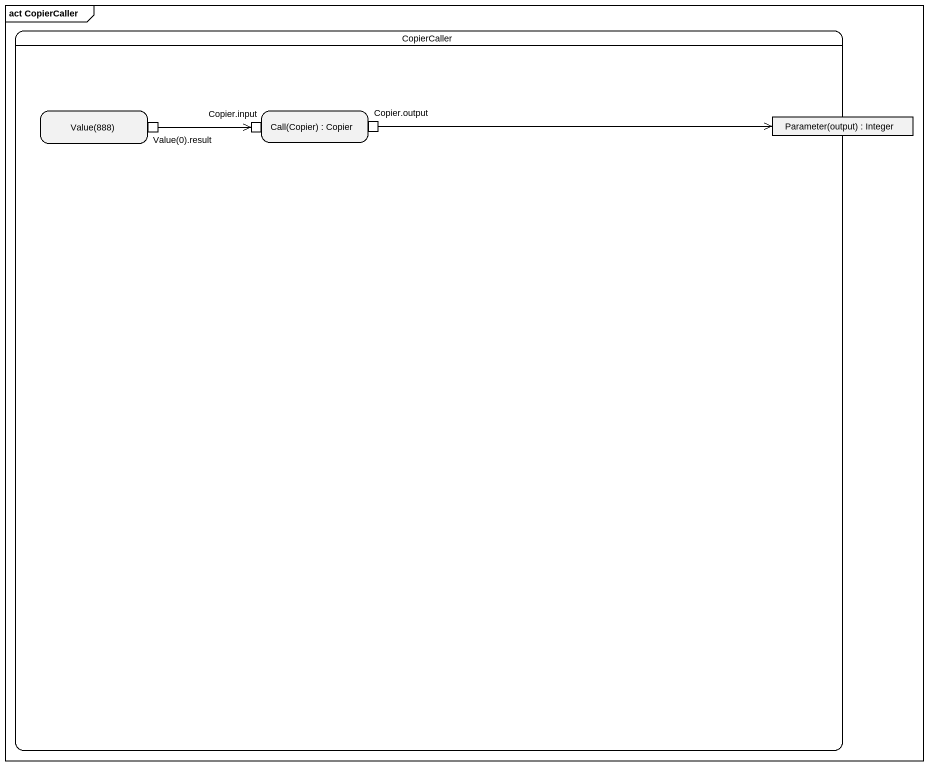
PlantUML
@startuml
mainframe act CopierCaller
hide empty description
state CopierCaller {
  state "Value(888)" as Value_888 {
    state "Value(0).result" as Value_0_result <<outputPin>>
  }
  state "Call(Copier) : Copier" as Call_Copier {
    state "Copier.input" as Copier_input <<inputPin>>
    state "Copier.output" as Copier_output <<outputPin>>
  }
  state "Parameter(output) : Integer" as Parameter_output <<object>>
}
Value_0_result -right-> Copier_input
Copier_output -right-> Parameter_output
@enduml
